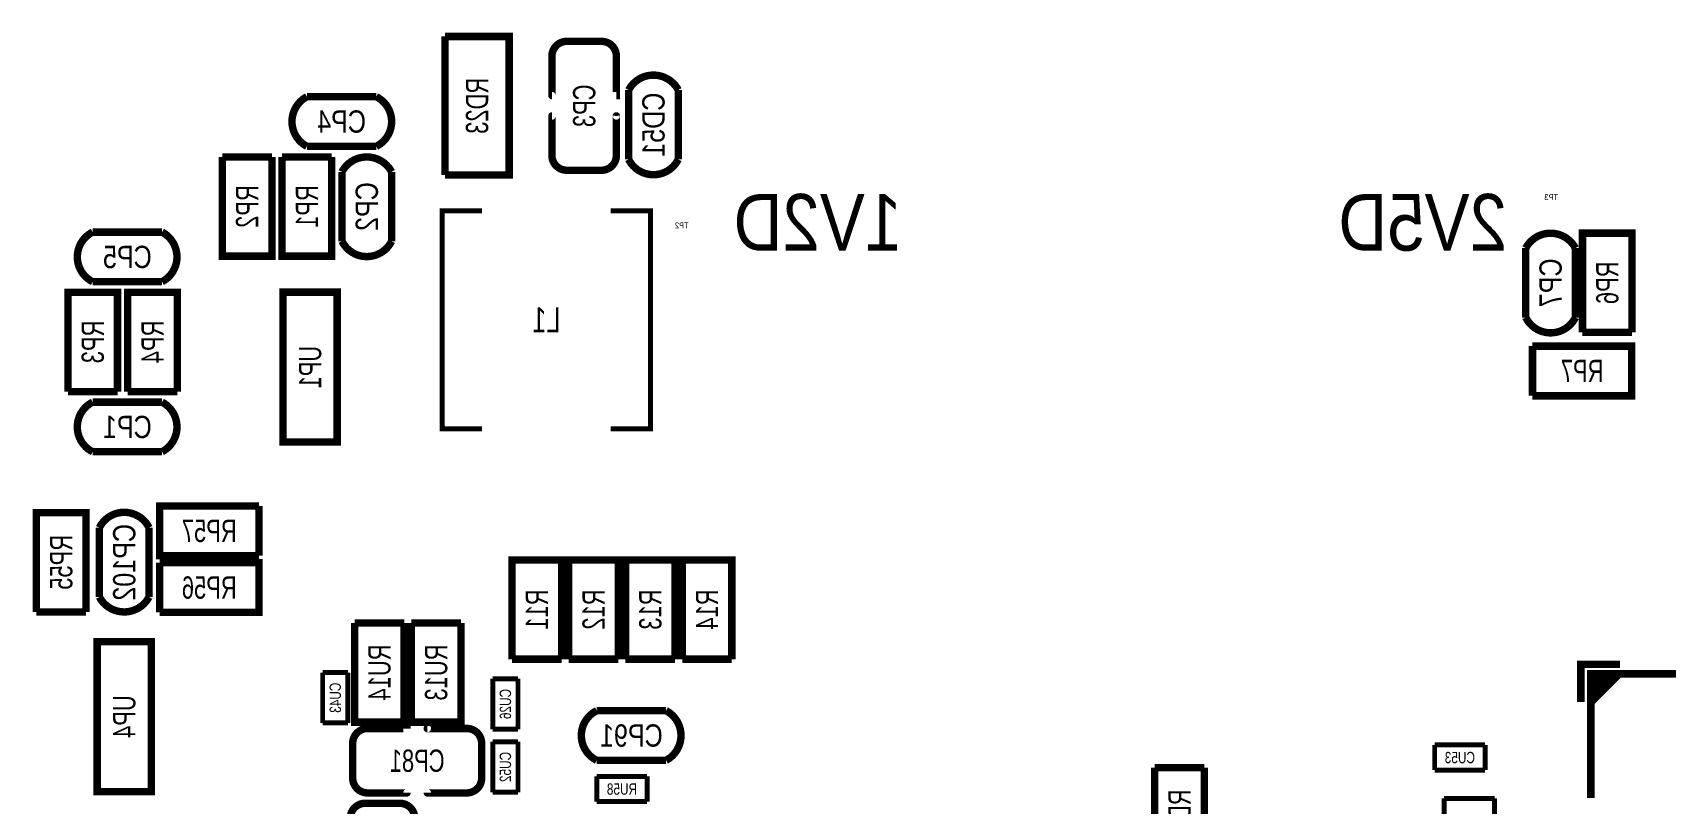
# Model space of a CAD drawing. Extents: x 0 to 194, y 0 to 132.
# Drawn here: x 133.6 to 166.53, y 75.45 to 91.01 of the extents above; entities that cross this region are included whole.
import ezdxf
from ezdxf.enums import TextEntityAlignment as Align

# ---------------------------------------------------------------- set-up
doc = ezdxf.new("R2010")
doc.units = 0
for name, color, linetype in [('BG_SILKSCREEN_BOTTOM', 254, 'CONTINUOUS'), ('PG_SILKSCREEN_BOTTOM', 152, 'CONTINUOUS'), ('PG_SILKSCREEN_BOTTOM_OUTLINE', 152, 'CONTINUOUS'), ('RD_ASSEMBLY_BOTTOM', 142, 'CONTINUOUS')]:
    doc.layers.add(name, color=color, linetype=linetype)

msp = doc.modelspace()

# ---------------------------------------------------------------- linework, layer by layer
at = {"layer": 'PG_SILKSCREEN_BOTTOM'}
for points, const_width in [([(142.654528, 87.416894), (141.854428, 87.416894), (141.854428, 83.017106), (142.654528, 83.017106)], 0.100076), ([(145.254472, 83.017106), (146.054572, 83.017106), (146.054572, 87.416894), (145.254472, 87.416894)], 0.100076), ([(139.7381, 85.7758), (138.6459, 85.7758), (138.6459, 82.7532), (139.7381, 82.7532), (139.7381, 85.7758)], 0.14986), ([(134.8994, 75.7047), (135.9916, 75.7047), (135.9916, 78.7273), (134.8994, 78.7273), (134.8994, 75.7047)], 0.14986), ([(165.5953, 78.2701), (164.8079, 78.2701), (164.8079, 77.5081)], 0.1524), ([(165.0111, 75.5777), (165.0111, 78.0796), (178.0159, 78.0796), (178.0159, 75.5777)], 0.1524), ([(165.0365, 77.6859), (165.0365, 77.7113), (165.3921, 78.0669)], 0.1524), ([(165.0365, 77.5335), (165.5699, 78.0669)], 0.1524), ([(165.0365, 77.8383), (165.0365, 77.8637), (165.2143, 78.0415)], 0.1524)]:
    msp.add_lwpolyline(points, dxfattribs=dict(at, const_width=const_width))
at = {"layer": 'PG_SILKSCREEN_BOTTOM_OUTLINE'}
for points, const_width in [([(141.9098, 88.138), (141.9098, 90.935048)], 0.150114), ([(141.9098, 90.932), (143.2052, 90.932), (143.2052, 88.138), (141.9098, 88.138)], 0.150114), ([(145.613374, 88.453976), (145.613374, 89.854024)], 0.150114), ([(146.613626, 88.453976), (146.613626, 89.854024)], 0.150114), ([(140.527024, 89.717626), (139.126976, 89.717626)], 0.150114), ([(140.527024, 88.717374), (139.126976, 88.717374)], 0.150114), ([(138.42238, 88.50376), (138.42238, 86.50224), (137.42162, 86.50224), (137.42162, 88.50376)], 0.150114), ([(137.42162, 88.50376), (138.42238, 88.50376)], 0.150114), ([(139.62888, 88.50376), (139.62888, 86.50224), (138.62812, 86.50224), (138.62812, 88.50376)], 0.150114), ([(138.62812, 88.50376), (139.62888, 88.50376)], 0.150114), ([(139.834874, 86.802976), (139.834874, 88.203024)], 0.150114), ([(140.835126, 86.802976), (140.835126, 88.203024)], 0.150114), ([(134.808976, 86.987126), (136.209024, 86.987126)], 0.150114), ([(164.840666, 84.96427), (164.840666, 86.96579), (165.841426, 86.96579), (165.841426, 84.96427)], 0.150114), ([(163.69792, 85.265006), (163.69792, 86.665054)], 0.150114), ([(164.698172, 85.265006), (164.698172, 86.665054)], 0.150114), ([(134.808976, 85.986874), (136.209024, 85.986874)], 0.150114), ([(134.31012, 83.77174), (134.31012, 85.77326), (135.31088, 85.77326), (135.31088, 83.77174)], 0.150114), ([(135.51662, 83.77174), (135.51662, 85.77326), (136.51738, 85.77326), (136.51738, 83.77174)], 0.150114), ([(165.841426, 84.96427), (164.840666, 84.96427)], 0.150114), ([(163.833302, 84.68741), (165.834822, 84.68741), (165.834822, 83.68665), (163.833302, 83.68665)], 0.150114), ([(163.833302, 83.68665), (163.833302, 84.68741)], 0.150114), ([(135.31088, 83.77174), (134.31012, 83.77174)], 0.150114), ([(136.51738, 83.77174), (135.51662, 83.77174)], 0.150114), ([(134.808976, 83.558126), (136.209024, 83.558126)], 0.150114), ([(134.808976, 82.557874), (136.209024, 82.557874)], 0.150114), ([(133.67512, 79.32674), (133.67512, 81.32826), (134.67588, 81.32826), (134.67588, 79.32674)], 0.150114), ([(138.16076, 80.46212), (136.15924, 80.46212), (136.15924, 81.46288), (138.16076, 81.46288)], 0.150114), ([(138.16076, 81.46288), (138.16076, 80.46212)], 0.150114), ([(134.945374, 81.027524), (134.945374, 79.627476)], 0.150114), ([(135.945626, 81.027524), (135.945626, 79.627476)], 0.150114), ([(136.15924, 80.31988), (138.16076, 80.31988), (138.16076, 79.31912), (136.15924, 79.31912)], 0.150114), ([(136.15924, 79.31912), (136.15924, 80.31988)], 0.150114), ([(143.26362, 78.37424), (143.26362, 80.37576), (144.26438, 80.37576), (144.26438, 78.37424)], 0.150114), ([(144.40662, 78.37424), (144.40662, 80.37576), (145.40738, 80.37576), (145.40738, 78.37424)], 0.150114), ([(145.54962, 78.37424), (145.54962, 80.37576), (146.55038, 80.37576), (146.55038, 78.37424)], 0.150114), ([(146.69262, 78.37424), (146.69262, 80.37576), (147.69338, 80.37576), (147.69338, 78.37424)], 0.150114), ([(134.67588, 79.32674), (133.67512, 79.32674)], 0.150114), ([(141.08938, 79.10576), (141.08938, 77.10424), (140.08862, 77.10424), (140.08862, 79.10576)], 0.150114), ([(140.08862, 79.10576), (141.08938, 79.10576)], 0.150114), ([(142.23238, 79.10576), (142.23238, 77.10424), (141.23162, 77.10424), (141.23162, 79.10576)], 0.150114), ([(141.23162, 79.10576), (142.23238, 79.10576)], 0.150114), ([(144.26438, 78.37424), (143.26362, 78.37424)], 0.150114), ([(145.40738, 78.37424), (144.40662, 78.37424)], 0.150114), ([(146.55038, 78.37424), (145.54962, 78.37424)], 0.150114), ([(147.69338, 78.37424), (146.69262, 78.37424)], 0.150114), ([(139.954, 78.105), (139.446, 78.105)], 0.100076), ([(139.446, 78.105), (139.446, 77.089)], 0.100076), ([(139.954, 77.089), (139.954, 78.105)], 0.100076), ([(142.875, 77.978), (142.875, 76.962)], 0.100076), ([(143.383, 77.978), (142.875, 77.978)], 0.100076), ([(143.383, 76.962), (143.383, 77.978)], 0.100076), ([(144.968976, 77.335126), (146.369024, 77.335126)], 0.150114), ([(139.446, 77.089), (139.954, 77.089)], 0.100076), ([(142.875, 76.962), (143.383, 76.962)], 0.100076), ([(142.875, 76.708), (142.875, 75.692)], 0.100076), ([(143.383, 76.708), (142.875, 76.708)], 0.100076), ([(143.383, 75.692), (143.383, 76.708)], 0.100076), ([(144.968976, 76.334874), (146.369024, 76.334874)], 0.150114), ([(162.8775, 76.6445), (161.8615, 76.6445)], 0.100076), ([(161.8615, 76.6445), (161.8615, 76.1365)], 0.100076), ([(162.8775, 76.1365), (162.8775, 76.6445)], 0.100076), ([(157.21838, 76.18476), (157.21838, 74.18324), (156.21762, 74.18324), (156.21762, 76.18476)], 0.150114), ([(156.21762, 76.18476), (157.21838, 76.18476)], 0.150114), ([(161.8615, 76.1365), (162.8775, 76.1365)], 0.100076), ([(142.875, 75.692), (143.383, 75.692)], 0.100076), ([(145.9865, 76.0095), (144.9705, 76.0095)], 0.100076), ([(144.9705, 76.0095), (144.9705, 75.5015)], 0.100076), ([(145.9865, 75.5015), (145.9865, 76.0095)], 0.100076), ([(144.9705, 75.5015), (145.9865, 75.5015)], 0.100076), ([(163.068, 75.565), (162.052, 75.565)], 0.100076), ([(162.052, 75.565), (162.052, 75.057)], 0.100076), ([(163.068, 75.057), (163.068, 75.565)], 0.100076)]:
    msp.add_lwpolyline(points, dxfattribs=dict(at, const_width=const_width))
at = {"layer": 'PG_SILKSCREEN_BOTTOM_OUTLINE', "const_width": 0.150114}
for points in [[(145.3642, 89.739724), (145.366486, 89.739724), (145.366486, 90.534998, 0.41419), (145.066512, 90.834972), (144.366488, 90.834972, 0.41419), (144.066514, 90.534998), (144.066514, 89.74201, 0.414214), (144.0688, 89.739724)], [(146.613626, 89.854024, 0.600046), (145.613374, 89.854024)], [(139.126976, 89.717626, 0.600046), (139.126976, 88.717374)], [(140.527024, 89.717626, -0.618077), (140.527024, 88.717374)], [(145.3642, 89.330276, -0.919612), (145.366486, 89.330276), (145.366486, 88.535002, -0.41419), (145.066512, 88.235028), (144.366488, 88.235028, -0.41419), (144.066514, 88.535002), (144.066514, 89.32799, -0.414214), (144.0688, 89.330276)], [(140.835126, 88.203024, 0.600046), (139.834874, 88.203024)], [(146.613626, 88.453976, -0.618077), (145.613374, 88.453976)], [(134.808976, 85.986874, -0.618077), (134.808976, 86.987126)], [(136.209024, 85.986874, 0.600046), (136.209024, 86.987126)], [(164.698172, 86.665054, 0.600046), (163.69792, 86.665054)], [(140.835126, 86.802976, -0.618077), (139.834874, 86.802976)], [(164.698172, 85.265006, -0.618077), (163.69792, 85.265006)], [(134.808976, 82.557874, -0.618077), (134.808976, 83.558126)], [(136.209024, 82.557874, 0.600046), (136.209024, 83.558126)], [(134.945374, 81.027524, -0.618077), (135.945626, 81.027524)], [(134.945374, 79.627476, 0.600046), (135.945626, 79.627476)], [(144.968976, 76.334874, -0.618077), (144.968976, 77.335126)], [(146.369024, 76.334874, 0.600046), (146.369024, 77.335126)], [(141.146276, 76.9747), (141.146276, 76.976986), (140.351002, 76.976986, 0.41419), (140.051028, 76.677012), (140.051028, 75.976988, 0.41419), (140.351002, 75.677014), (141.14399, 75.677014, 0.414214), (141.146276, 75.6793)], [(141.555724, 76.9747, -0.919612), (141.555724, 76.976986), (142.350998, 76.976986, -0.41419), (142.650972, 76.677012), (142.650972, 75.976988, -0.41419), (142.350998, 75.677014), (141.55801, 75.677014, -0.414214), (141.555724, 75.6793)], [(140.0048, 74.372724, -0.919612), (140.002514, 74.372724), (140.002514, 75.167998, -0.41419), (140.302488, 75.467972), (141.002512, 75.467972, -0.41419), (141.302486, 75.167998), (141.302486, 74.37501, -0.414214), (141.3002, 74.372724)]]:
    msp.add_lwpolyline(points, format="xyb", dxfattribs=at)

# ---------------------------------------------------------------- texts
at = {"layer": 'BG_SILKSCREEN_BOTTOM', "text_generation_flag": 2, "width": 0.888889}
for s, p in [('1V2D', (151.13, 86.614)), ('2V5D', (163.322, 86.614))]:
    msp.add_text(s, height=1.143, dxfattribs=at).set_placement(p)
at = {"layer": 'RD_ASSEMBLY_BOTTOM', "text_generation_flag": 2}
for s, height, width, p in [('RD23', 0.44958, 0.734463, (142.78229, 89.535)), ('CP3', 0.44958, 0.734463, (144.94129, 89.535)), ('CD51', 0.44958, 0.841808, (146.33829, 89.154)), ('CP2', 0.44958, 0.841808, (140.55979, 87.503)), ('RP2', 0.44958, 0.734463, (138.14679, 87.503)), ('RP1', 0.44958, 0.734463, (139.35329, 87.503)), ('CP7', 0.44958, 0.841808, (164.422836, 85.96503)), ('RP6', 0.44958, 0.734463, (165.565836, 85.96503)), ('RP3', 0.44958, 0.734463, (135.03529, 84.7725)), ('RP4', 0.44958, 0.734463, (136.24179, 84.7725)), ('UP1', 0.44958, 0.734463, (139.41679, 84.2645)), ('CP102', 0.44958, 0.841808, (135.67029, 80.3275)), ('RP55', 0.44958, 0.734463, (134.40029, 80.3275)), ('R11', 0.44958, 0.734463, (143.98879, 79.375)), ('R12', 0.44958, 0.734463, (145.13179, 79.375)), ('R13', 0.44958, 0.734463, (146.27479, 79.375)), ('R14', 0.44958, 0.734463, (147.41779, 79.375)), ('RU14', 0.44958, 0.734463, (140.81379, 78.105)), ('RU13', 0.44958, 0.734463, (141.95679, 78.105)), ('CU43', 0.2286, 0.777778, (139.8143, 77.597)), ('CU26', 0.2286, 0.777778, (143.2433, 77.47)), ('UP4', 0.44958, 0.734463, (135.67029, 77.216)), ('CU52', 0.2286, 0.777778, (143.2433, 76.2)), ('RD22', 0.44958, 0.734463, (156.94279, 75.184))]:
    msp.add_text(s, height=height, rotation=90, dxfattribs=dict(at, width=width)).set_placement(p, align=Align.CENTER)
for s, height, width, p in [('CP4', 0.44958, 0.841808, (139.827, 88.99271)), ('TP3', 0.11938, 0.914894, (164.211, 87.63381)), ('TP2', 0.11938, 0.914894, (146.685, 87.06231)), ('CP5', 0.44958, 0.841808, (135.509, 86.26221)), ('L1', 0.508, 0.75, (143.9545, 84.963)), ('RP7', 0.44958, 0.734463, (164.834062, 83.96224)), ('CP1', 0.44958, 0.841808, (135.509, 82.83321)), ('RP57', 0.44958, 0.734463, (137.16, 80.73771)), ('RP56', 0.44958, 0.734463, (137.16, 79.59471)), ('CP91', 0.44958, 0.841808, (145.669, 76.61021)), ('CP81', 0.44958, 0.734463, (141.351, 76.10221)), ('CU53', 0.2286, 0.777778, (162.3695, 76.2762)), ('RU58', 0.2286, 0.777778, (145.4785, 75.6412))]:
    msp.add_text(s, height=height, dxfattribs=dict(at, width=width)).set_placement(p, align=Align.CENTER)

doc.saveas('drawing.dxf')
